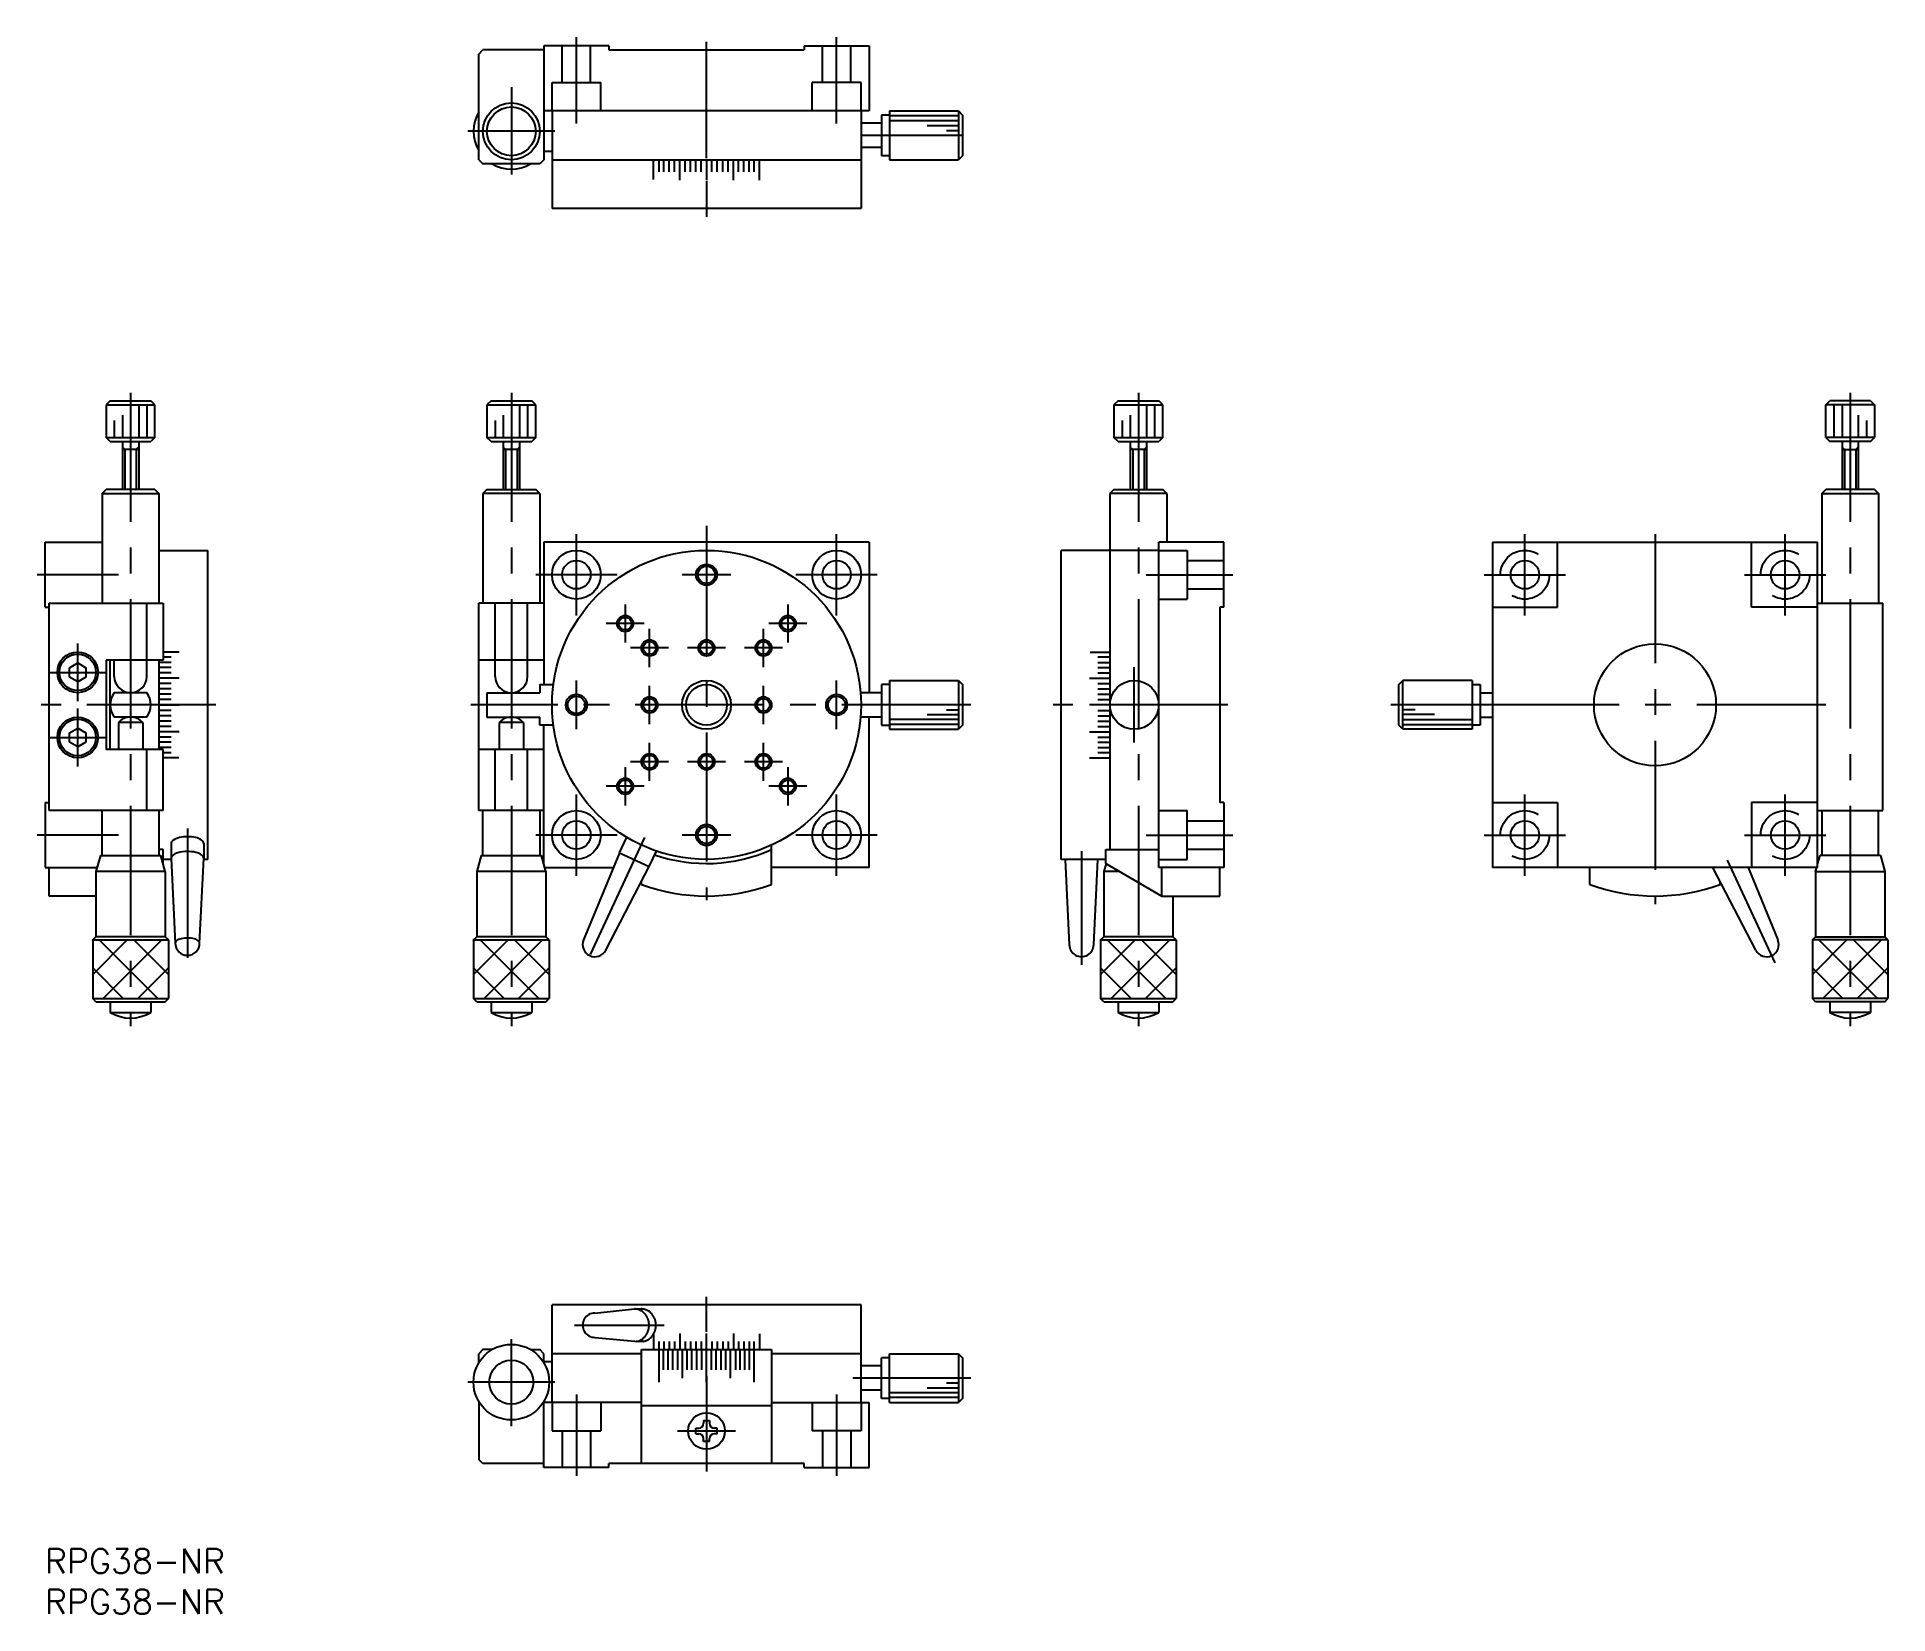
# Model space of a CAD drawing. Extents: x -1 to 227, y -8 to 186.
import ezdxf

# ---------------------------------------------------------------- set-up
doc = ezdxf.new("R2010")
doc.units = 0
doc.header["$LTSCALE"] = 0.5
doc.linetypes.add('CENTER', pattern=[50.8, 31.75, -6.35, 6.35, -6.35])
doc.linetypes.add('DASHED', pattern=[19.05, 12.7, -6.35])
for name, color, linetype in [('MSM_CENTER', 1, 'CENTER'), ('MSM_CONTINUOUS', 7, 'CONTINUOUS'), ('MSM_DASHED', 4, 'DASHED'), ('MSM_NARROW', 5, 'CONTINUOUS'), ('MSM_PART_NUMBER', 7, 'CONTINUOUS')]:
    doc.layers.add(name, color=color, linetype=linetype)
doc.styles.get("Standard").update_dxf_attribs({"font": 'txt.shx', "height": 3, "bigfont": 'bigfont.shx'})

# ---------------------------------------------------------------- blocks, each defined once
blk = doc.blocks.new('*U3')
at = {"layer": 'MSM_PART_NUMBER'}
blk.add_text('RPG38-NR', height=3, dxfattribs=at).set_placement((0, -3))
blk = doc.blocks.new('*U4')
at = {"layer": 'MSM_PART_NUMBER'}
blk.add_text('RPG38-NR', height=3, dxfattribs=at).set_placement((0, -8))

msp = doc.modelspace()

# ---------------------------------------------------------------- linework, layer by layer
at = {"layer": 'MSM_CENTER'}
for p, q in [((65.33, 175.23), (65.33, 185.88)), ((81.33, 170.97), (81.33, 185.29)), ((97.33, 175.23), (97.33, 185.88)), ((57.33, 179.71), (57.33, 169)), ((62.68, 174.29), (51.96, 174.29)), ((112.83, 173.79), (100.33, 173.79)), ((81.33, 168.17), (81.33, 163.79)), ((10.5, 142.15), (10.5, 64.27)), ((57.33, 142.15), (57.33, 64.27)), ((134.44, 142.15), (134.44, 64.27)), ((221.97, 142.15), (221.97, 64.27)), ((81.33, 125.77), (81.33, 79.77)), ((65.33, 114.77), (65.33, 124.77)), ((97.33, 114.77), (97.33, 124.77)), ((181.97, 114.77), (181.97, 124.77)), ((197.97, 124.77), (197.97, 79.27)), ((213.97, 114.77), (213.97, 124.77)), ((9, 119.77), (-1, 119.77)), ((70.33, 119.77), (60.33, 119.77)), ((84.33, 119.77), (78.33, 119.77)), ((102.33, 119.77), (92.33, 119.77)), ((135.39, 119.77), (146.04, 119.77)), ((176.97, 119.77), (186.97, 119.77)), ((208.97, 119.77), (218.97, 119.77)), ((71.33, 116.11), (71.33, 111.42)), ((91.33, 116.11), (91.33, 111.42)), ((73.67, 113.77), (68.99, 113.77)), ((74.33, 108.42), (74.33, 113.11)), ((88.33, 108.42), (88.33, 113.11)), ((93.67, 113.77), (88.99, 113.77)), ((4, 104.21), (4, 111.33)), ((76.67, 110.77), (71.99, 110.77)), ((83.67, 110.77), (78.99, 110.77)), ((90.67, 110.77), (85.99, 110.77)), ((0.44, 107.77), (7.56, 107.77)), ((133.94, 99.13), (133.94, 108.4)), ((65.33, 100.77), (65.33, 106.77)), ((74.33, 101.42), (74.33, 106.11)), ((88.33, 101.42), (88.33, 106.11)), ((97.33, 100.77), (97.33, 106.77)), ((21, 103.77), (-0.5, 103.77)), ((4, 96.21), (4, 103.33)), ((113.83, 103.77), (52.33, 103.77)), ((145.44, 103.77), (123.94, 103.77)), ((178.97, 103.77), (165.47, 103.77)), ((218.97, 103.77), (177.97, 103.77)), ((0.44, 99.77), (7.56, 99.77)), ((74.33, 94.42), (74.33, 99.11)), ((88.33, 94.42), (88.33, 99.11)), ((71.33, 96.11), (71.33, 91.42)), ((76.67, 96.77), (71.99, 96.77)), ((83.67, 96.77), (78.99, 96.77)), ((90.67, 96.77), (85.99, 96.77)), ((91.33, 96.11), (91.33, 91.42)), ((73.67, 93.77), (68.99, 93.77)), ((93.67, 93.77), (88.99, 93.77)), ((65.33, 82.77), (65.33, 92.77)), ((97.33, 82.77), (97.33, 92.77)), ((181.97, 82.77), (181.97, 92.77)), ((213.97, 82.77), (213.97, 92.77)), ((9, 87.77), (-1, 87.77)), ((17.5, 88.56), (17.5, 71.98)), ((70.33, 87.77), (60.33, 87.77)), ((73.72, 87.45), (66.54, 72.05)), ((84.33, 87.77), (78.33, 87.77)), ((102.33, 87.77), (92.33, 87.77)), ((135.39, 87.77), (146.04, 87.77)), ((176.97, 87.77), (186.97, 87.77)), ((208.97, 87.77), (218.97, 87.77)), ((127.44, 85.77), (127.44, 71.81)), ((212.76, 72.05), (206.87, 84.67)), ((81.33, 26.69), (81.33, 31)), ((65.1, 27.5), (76.11, 27.5)), ((57.33, 15.07), (57.33, 25.79)), ((62.68, 20.5), (51.96, 20.5)), ((81.33, 21.25), (81.33, 9.5)), ((113.83, 21), (99.33, 21)), ((65.33, 19), (65.33, 9)), ((97.33, 19), (97.33, 9)), ((77.77, 14.5), (84.89, 14.5))]:
    msp.add_line(p, q, dxfattribs=at)
at = {"layer": 'MSM_CONTINUOUS'}
for p, q in [((69.33, 184.79), (61.33, 184.79)), ((61.33, 184.79), (61.33, 170.79)), ((69.33, 184.79), (69.33, 184.29)), ((93.33, 184.79), (101.33, 184.79)), ((93.33, 184.79), (93.33, 184.29)), ((101.33, 184.79), (101.33, 176.79)), ((53.33, 183.79), (53.83, 184.29)), ((53.33, 170.79), (53.33, 183.79)), ((61.33, 184.29), (53.83, 184.29)), ((69.33, 184.29), (93.33, 184.29)), ((101.33, 176.79), (61.33, 176.79)), ((62.33, 176.79), (62.33, 164.79)), ((100.33, 176.79), (100.33, 164.79)), ((102.83, 175.29), (100.33, 175.29)), ((102.83, 176.29), (102.83, 171.29)), ((103.83, 176.29), (102.83, 176.29)), ((103.83, 176.79), (112.33, 176.79)), ((103.83, 176.79), (103.83, 170.79)), ((112.33, 176.79), (112.33, 170.79)), ((112.33, 176.79), (112.83, 176.29)), ((112.83, 176.29), (112.83, 171.29)), ((53.33, 170.79), (53.83, 170.29)), ((61.33, 170.79), (60.83, 170.29)), ((62.33, 171.79), (61.33, 171.79)), ((62.33, 170.79), (100.33, 170.79)), ((74.83, 168.36), (74.83, 170.79)), ((75.46, 170.79), (75.46, 169.29)), ((76.09, 169.29), (76.09, 170.79)), ((76.74, 169.29), (76.74, 170.79)), ((77.38, 169.29), (77.38, 170.79)), ((78.03, 168.29), (78.03, 170.79)), ((78.69, 169.29), (78.69, 170.79)), ((79.35, 169.29), (79.35, 170.79)), ((80.01, 169.29), (80.01, 170.79)), ((80.67, 169.29), (80.67, 170.79)), ((81.33, 170.79), (81.33, 168.29)), ((81.99, 169.29), (81.99, 170.79)), ((82.66, 169.29), (82.66, 170.79)), ((83.32, 169.29), (83.32, 170.79)), ((83.98, 169.29), (83.98, 170.79)), ((84.63, 168.29), (84.63, 170.79)), ((85.28, 169.29), (85.28, 170.79)), ((85.93, 169.29), (85.93, 170.79)), ((86.57, 169.29), (86.57, 170.79)), ((87.2, 169.29), (87.2, 170.79)), ((87.83, 168.29), (87.83, 170.79)), ((102.83, 172.29), (100.33, 172.29)), ((103.83, 171.29), (102.83, 171.29)), ((103.83, 170.79), (112.33, 170.79)), ((112.83, 171.29), (112.33, 170.79)), ((60.83, 170.29), (53.83, 170.29)), ((100.33, 164.79), (62.33, 164.79)), ((8, 141.15), (7.5, 140.65)), ((8, 141.15), (13, 141.15)), ((13.5, 140.65), (13, 141.15)), ((54.83, 141.15), (54.33, 140.65)), ((54.83, 141.15), (59.83, 141.15)), ((60.33, 140.65), (59.83, 141.15)), ((131.94, 141.15), (131.44, 140.65)), ((131.94, 141.15), (136.94, 141.15)), ((137.44, 140.65), (136.94, 141.15)), ((218.97, 140.65), (219.47, 141.15)), ((224.47, 141.15), (219.47, 141.15)), ((224.47, 141.15), (224.97, 140.65)), ((7.5, 140.65), (13.5, 140.65)), ((7.5, 140.65), (7.5, 136.65)), ((13.5, 136.65), (13.5, 140.65)), ((54.33, 140.65), (60.33, 140.65)), ((54.33, 140.65), (54.33, 136.65)), ((60.33, 136.65), (60.33, 140.65)), ((131.44, 140.65), (137.44, 140.65)), ((131.44, 140.65), (131.44, 136.65)), ((137.44, 136.65), (137.44, 140.65)), ((224.97, 140.65), (218.97, 140.65)), ((218.97, 136.65), (218.97, 140.65)), ((224.97, 140.65), (224.97, 136.65)), ((7.5, 136.65), (13.5, 136.65)), ((8, 136.15), (7.5, 136.65)), ((13.5, 136.65), (13, 136.15)), ((54.33, 136.65), (60.33, 136.65)), ((54.83, 136.15), (54.33, 136.65)), ((60.33, 136.65), (59.83, 136.15)), ((131.44, 136.65), (137.44, 136.65)), ((131.94, 136.15), (131.44, 136.65)), ((137.44, 136.65), (136.94, 136.15)), ((218.97, 136.65), (219.47, 136.15)), ((224.97, 136.65), (218.97, 136.65)), ((224.47, 136.15), (224.97, 136.65)), ((8, 136.15), (13, 136.15)), ((9.5, 136.15), (9.5, 130.27)), ((11.5, 135.15), (9.5, 135.15)), ((11.5, 136.15), (11.5, 130.27)), ((54.83, 136.15), (59.83, 136.15)), ((56.33, 136.15), (56.33, 130.27)), ((58.33, 135.15), (56.33, 135.15)), ((58.33, 136.15), (58.33, 130.27)), ((131.94, 136.15), (136.94, 136.15)), ((133.44, 136.15), (133.44, 130.27)), ((135.44, 135.15), (133.44, 135.15)), ((135.44, 136.15), (135.44, 130.27)), ((224.47, 136.15), (219.47, 136.15)), ((220.97, 136.15), (220.97, 130.27)), ((220.97, 135.15), (222.97, 135.15)), ((222.97, 136.15), (222.97, 130.27)), ((7, 129.77), (7.5, 130.27)), ((7, 129.77), (14, 129.77)), ((7, 129.77), (7, 116.27)), ((13.5, 130.27), (7.5, 130.27)), ((13.5, 130.27), (14, 129.77)), ((14, 129.77), (14, 116.27)), ((54.33, 130.27), (53.83, 129.77)), ((60.83, 129.77), (53.83, 129.77)), ((53.83, 129.77), (53.83, 116.27)), ((54.33, 130.27), (60.33, 130.27)), ((60.83, 129.77), (60.33, 130.27)), ((60.83, 129.77), (60.83, 116.27)), ((131.44, 130.27), (130.94, 129.77)), ((137.94, 129.77), (130.94, 129.77)), ((130.94, 129.77), (130.94, 85.98)), ((131.44, 130.27), (137.44, 130.27)), ((137.94, 129.77), (137.44, 130.27)), ((137.94, 129.77), (137.94, 123.77)), ((218.47, 129.77), (218.97, 130.27)), ((218.47, 129.77), (218.47, 116.27)), ((218.47, 129.77), (225.47, 129.77)), ((224.97, 130.27), (218.97, 130.27)), ((224.97, 130.27), (225.47, 129.77)), ((225.47, 129.77), (225.47, 116.27)), ((0, 115.77), (0, 123.77)), ((0, 123.77), (7, 123.77)), ((61.33, 123.77), (61.33, 106.27)), ((101.33, 123.77), (61.33, 123.77)), ((101.33, 123.77), (101.33, 105.27)), ((136.94, 83.77), (136.94, 123.77)), ((144.94, 123.77), (136.94, 123.77)), ((144.94, 115.77), (144.94, 123.77)), ((177.97, 123.77), (217.97, 123.77)), ((177.97, 123.77), (177.97, 83.77)), ((185.97, 115.77), (185.97, 123.77)), ((209.85, 115.77), (209.85, 123.77)), ((217.97, 83.77), (217.97, 123.77)), ((14, 122.77), (20, 122.77)), ((20, 84.77), (20, 122.77)), ((136.94, 122.77), (124.94, 122.77)), ((124.94, 84.77), (124.94, 122.77)), ((0.5, 90.77), (0.5, 116.27)), ((0.5, 116.27), (14.5, 116.27)), ((12.5, 107.27), (12.5, 116.27)), ((14.5, 116.27), (14.5, 109.27)), ((61.33, 116.27), (53.33, 116.27)), ((53.33, 90.77), (53.33, 116.27)), ((55.33, 109.27), (55.33, 116.27)), ((59.33, 107.27), (59.33, 116.27)), ((217.97, 116.27), (225.97, 116.27)), ((225.97, 90.77), (225.97, 116.27)), ((0, 115.77), (0.5, 115.77)), ((144.94, 115.77), (144.44, 115.77)), ((144.44, 115.77), (144.44, 91.77)), ((177.97, 115.77), (185.97, 115.77)), ((217.97, 115.77), (209.85, 115.77)), ((7.5, 109.27), (7.5, 98.27)), ((14.5, 109.27), (7.5, 109.27)), ((8, 98.27), (8, 109.27)), ((8.5, 107.27), (8.5, 109.27)), ((14, 109.27), (14, 98.27)), ((16.5, 110.26), (14.5, 110.26)), ((15.5, 109.64), (14.5, 109.64)), ((61.33, 109.27), (53.33, 109.27)), ((55.33, 107.27), (55.33, 109.27)), ((128.51, 110.26), (130.94, 110.26)), ((130.94, 109.64), (129.44, 109.64)), ((3, 108.34), (4, 108.92)), ((3, 107.19), (3, 108.34)), ((4, 106.61), (3, 107.19)), ((4, 108.92), (5, 108.34)), ((5, 107.19), (4, 106.61)), ((5, 108.34), (5, 107.19)), ((15.5, 109), (14, 109)), ((15.5, 108.36), (14, 108.36)), ((15.5, 107.72), (14, 107.72)), ((16.5, 107.07), (14, 107.07)), ((128.44, 107.07), (130.94, 107.07)), ((129.44, 109), (130.94, 109)), ((129.44, 108.36), (130.94, 108.36)), ((129.44, 107.72), (130.94, 107.72)), ((12.5, 105.27), (8.5, 105.27)), ((15.5, 106.41), (14, 106.41)), ((15.5, 105.75), (14, 105.75)), ((15.5, 105.09), (14, 105.09)), ((54.33, 105.27), (54.33, 102.27)), ((54.33, 105.27), (60.83, 105.27)), ((60.83, 106.27), (60.83, 105.27)), ((60.83, 106.27), (62.5, 106.27)), ((102.83, 105.27), (100.27, 105.27)), ((102.83, 106.27), (102.83, 101.27)), ((103.83, 106.27), (102.83, 106.27)), ((103.83, 106.77), (112.33, 106.77)), ((103.83, 106.77), (103.83, 100.77)), ((112.33, 106.77), (112.33, 100.77)), ((112.33, 106.77), (112.83, 106.27)), ((112.83, 106.27), (112.83, 101.27)), ((129.44, 106.41), (130.94, 106.41)), ((129.44, 105.75), (130.94, 105.75)), ((129.44, 105.09), (130.94, 105.09)), ((166.47, 106.27), (166.97, 106.77)), ((166.47, 101.27), (166.47, 106.27)), ((175.47, 106.77), (166.97, 106.77)), ((166.97, 100.77), (166.97, 106.77)), ((175.47, 106.77), (175.47, 100.77)), ((175.47, 106.27), (176.47, 106.27)), ((176.47, 106.27), (176.47, 101.27)), ((176.47, 105.27), (177.97, 105.27)), ((15.5, 104.43), (14, 104.43)), ((14, 103.77), (16.5, 103.77)), ((15.5, 103.1), (14, 103.1)), ((15.5, 102.44), (14, 102.44)), ((130.94, 103.77), (128.44, 103.77)), ((129.44, 104.43), (130.94, 104.43)), ((129.44, 103.1), (130.94, 103.1)), ((129.44, 102.44), (130.94, 102.44)), ((3, 100.34), (4, 100.92)), ((3, 99.19), (3, 100.34)), ((4, 100.92), (5, 100.34)), ((5, 100.34), (5, 99.19)), ((12.5, 102.27), (8.5, 102.27)), ((12, 101.59), (9, 101.59)), ((9, 101.59), (9, 98.27)), ((12, 101.59), (12, 98.27)), ((15.5, 101.78), (14, 101.78)), ((15.5, 101.12), (14, 101.12)), ((16.5, 100.47), (14, 100.47)), ((54.33, 102.27), (60.83, 102.27)), ((58.83, 101.59), (55.83, 101.59)), ((55.83, 101.59), (55.83, 98.27)), ((58.83, 101.59), (58.83, 98.27)), ((60.83, 101.27), (60.83, 102.27)), ((62.5, 101.27), (60.83, 101.27)), ((61.33, 84.13), (61.33, 101.27)), ((102.83, 102.27), (100.27, 102.27)), ((101.33, 83.77), (101.33, 102.27)), ((102.83, 101.27), (103.83, 101.27)), ((103.83, 100.77), (112.33, 100.77)), ((112.83, 101.27), (112.33, 100.77)), ((128.44, 100.47), (130.94, 100.47)), ((129.44, 101.78), (130.94, 101.78)), ((129.44, 101.12), (130.94, 101.12)), ((166.97, 100.77), (166.47, 101.27)), ((175.47, 100.77), (166.97, 100.77)), ((176.47, 101.27), (175.47, 101.27)), ((176.47, 102.27), (177.97, 102.27)), ((4, 98.61), (3, 99.19)), ((5, 99.19), (4, 98.61)), ((14.5, 98.27), (7.5, 98.27)), ((12.5, 90.77), (12.5, 98.27)), ((15.5, 99.82), (14, 99.82)), ((15.5, 99.17), (14, 99.17)), ((15.5, 98.53), (14, 98.53)), ((14.5, 90.77), (14.5, 98.27)), ((14.5, 97.9), (15.5, 97.9)), ((61.33, 98.27), (53.33, 98.27)), ((55.33, 90.77), (55.33, 98.27)), ((59.33, 90.77), (59.33, 98.27)), ((129.44, 99.82), (130.94, 99.82)), ((129.44, 99.17), (130.94, 99.17)), ((129.44, 98.53), (130.94, 98.53)), ((129.44, 97.9), (130.94, 97.9)), ((16.43, 97.27), (14.5, 97.27)), ((128.44, 97.27), (130.94, 97.27)), ((0, 91.77), (0, 83.77)), ((0, 91.77), (0.5, 91.77)), ((144.94, 91.77), (144.44, 91.77)), ((144.94, 91.77), (144.94, 83.77)), ((177.97, 91.77), (185.97, 91.77)), ((185.97, 91.77), (185.97, 83.77)), ((217.97, 91.77), (209.85, 91.77)), ((209.85, 91.77), (209.85, 83.77)), ((14.5, 90.77), (0.5, 90.77)), ((7, 85.27), (7, 90.77)), ((14, 90.77), (14, 85.27)), ((61.33, 90.77), (53.33, 90.77)), ((53.83, 85.27), (53.83, 90.77)), ((60.83, 90.77), (60.83, 85.27)), ((217.97, 90.77), (225.97, 90.77)), ((218.47, 90.77), (218.47, 85.27)), ((225.47, 85.27), (225.47, 90.77)), ((15.5, 86.72), (15.5, 84.9)), ((19.5, 86.72), (19.5, 84.89)), ((70.64, 85.58), (71.53, 87.49)), ((89.33, 81.67), (89.33, 86.53)), ((6.79, 85.27), (6.25, 83.27)), ((6.79, 85.27), (14.21, 85.27)), ((14.5, 85.98), (14, 85.98)), ((14.75, 83.27), (14.21, 85.27)), ((14.5, 84.2), (14.5, 85.98)), ((15.51, 84.77), (14.5, 84.77)), ((15.5, 84.89), (16, 74.47)), ((17.5, 85.75), (17.34, 85.75)), ((17.66, 85.75), (17.5, 85.75)), ((19, 74.47), (19.5, 84.89)), ((20, 84.77), (19.49, 84.77)), ((53.62, 85.27), (53.08, 83.27)), ((53.62, 85.27), (61.05, 85.27)), ((61.58, 83.27), (61.05, 85.27)), ((70.64, 85.58), (66.21, 74.89)), ((70.64, 85.58), (74.27, 83.89)), ((74.27, 83.89), (75.16, 85.8)), ((130.44, 84.77), (124.94, 84.77)), ((125.44, 84.73), (125.94, 74.31)), ((128.94, 74.31), (129.44, 84.73)), ((130.46, 84.26), (130.19, 83.27)), ((130.44, 85.98), (136.94, 85.98)), ((130.44, 84.27), (130.44, 85.98)), ((130.44, 84.27), (137.34, 80.27)), ((217.97, 84.2), (218.26, 85.27)), ((225.68, 85.27), (218.26, 85.27)), ((225.68, 85.27), (226.22, 83.27)), ((0, 83.77), (6.38, 83.77)), ((0.5, 80.27), (0.5, 83.77)), ((6.25, 83.27), (6.25, 75.27)), ((14.75, 83.27), (6.25, 83.27)), ((14.75, 83.27), (14.75, 75.27)), ((53.08, 83.27), (53.08, 75.27)), ((61.58, 83.27), (53.08, 83.27)), ((61.45, 83.77), (69.89, 83.77)), ((61.58, 83.27), (61.58, 75.27)), ((68.93, 73.62), (74.27, 83.89)), ((73.33, 81.67), (73.33, 82.09)), ((101.33, 83.77), (89.33, 83.77)), ((130.19, 83.27), (130.19, 75.27)), ((132.17, 83.27), (130.19, 83.27)), ((144.94, 83.77), (136.94, 83.77)), ((137.34, 80.27), (137.34, 83.77)), ((144.44, 80.27), (144.44, 83.77)), ((217.97, 83.77), (177.97, 83.77)), ((189.97, 81.67), (189.97, 83.77)), ((210.37, 73.62), (205.1, 83.77)), ((205.97, 81.67), (205.97, 82.09)), ((209.41, 83.77), (213.09, 74.89)), ((217.72, 83.27), (217.85, 83.77)), ((217.72, 83.27), (226.22, 83.27)), ((217.72, 83.27), (217.72, 75.27)), ((226.22, 83.27), (226.22, 75.27)), ((6.25, 80.27), (0.5, 80.27)), ((137.34, 80.27), (144.44, 80.27)), ((138.69, 80.27), (138.69, 75.27)), ((5.85, 74.87), (6.25, 75.27)), ((14.75, 75.27), (6.25, 75.27)), ((15.15, 74.87), (14.75, 75.27)), ((52.68, 74.87), (53.08, 75.27)), ((61.58, 75.27), (53.08, 75.27)), ((61.98, 74.87), (61.58, 75.27)), ((129.79, 74.87), (130.19, 75.27)), ((138.69, 75.27), (130.19, 75.27)), ((139.09, 74.87), (138.69, 75.27)), ((217.32, 74.87), (217.72, 75.27)), ((217.72, 75.27), (226.22, 75.27)), ((226.62, 74.87), (226.22, 75.27)), ((5.85, 74.87), (15.15, 74.87)), ((5.85, 74.86), (5.86, 74.87)), ((5.85, 74.87), (5.85, 67.67)), ((15.14, 74.87), (15.15, 74.86)), ((15.15, 74.87), (15.15, 67.67)), ((52.68, 74.87), (61.98, 74.87)), ((52.68, 74.86), (52.69, 74.87)), ((52.68, 74.87), (52.68, 67.67)), ((61.97, 74.87), (61.98, 74.86)), ((61.98, 74.87), (61.98, 67.67)), ((129.79, 74.87), (139.09, 74.87)), ((129.79, 74.86), (129.8, 74.87)), ((129.79, 74.87), (129.79, 67.67)), ((139.09, 74.87), (139.09, 74.86)), ((139.09, 74.87), (139.09, 67.67)), ((226.62, 74.87), (217.32, 74.87)), ((217.32, 74.87), (217.32, 67.67)), ((217.33, 74.87), (217.32, 74.86)), ((226.62, 74.86), (226.61, 74.87)), ((226.62, 74.87), (226.62, 67.67)), ((5.85, 67.67), (15.15, 67.67)), ((6.25, 67.27), (5.85, 67.67)), ((6.25, 67.27), (14.75, 67.27)), ((8, 67.27), (8, 65.94)), ((13, 67.27), (13, 65.94)), ((14.75, 67.27), (15.15, 67.67)), ((52.68, 67.67), (61.98, 67.67)), ((53.08, 67.27), (52.68, 67.67)), ((53.08, 67.27), (61.58, 67.27)), ((54.83, 67.27), (54.83, 65.94)), ((59.83, 67.27), (59.83, 65.94)), ((61.58, 67.27), (61.98, 67.67)), ((129.79, 67.67), (139.09, 67.67)), ((130.19, 67.27), (129.79, 67.67)), ((130.19, 67.27), (138.69, 67.27)), ((131.94, 67.27), (131.94, 65.94)), ((136.94, 67.27), (136.94, 65.94)), ((138.69, 67.27), (139.09, 67.67)), ((226.62, 67.67), (217.32, 67.67)), ((217.72, 67.27), (217.32, 67.67)), ((226.22, 67.27), (217.72, 67.27)), ((219.47, 67.27), (219.47, 65.94)), ((224.47, 67.27), (224.47, 65.94)), ((226.22, 67.27), (226.62, 67.67)), ((8, 65.94), (13, 65.94)), ((54.83, 65.94), (59.83, 65.94)), ((131.94, 65.94), (136.94, 65.94)), ((224.47, 65.94), (219.47, 65.94)), ((62.33, 18), (62.33, 30)), ((100.33, 30), (62.33, 30)), ((100.33, 18), (100.33, 30)), ((67.6, 29), (72.46, 29.5)), ((72.46, 29.5), (73.3, 29.5)), ((72.53, 29.5), (72.46, 29.5)), ((72.61, 29.49), (72.53, 29.5)), ((72.68, 29.48), (72.61, 29.49)), ((72.76, 29.47), (72.68, 29.48)), ((72.83, 29.46), (72.76, 29.47)), ((72.91, 29.44), (72.83, 29.46)), ((72.98, 29.41), (72.91, 29.44)), ((73.05, 29.39), (72.98, 29.41)), ((73.12, 29.36), (73.05, 29.39)), ((73.19, 29.33), (73.12, 29.36)), ((73.26, 29.29), (73.19, 29.33)), ((73.33, 29.25), (73.26, 29.29)), ((73.38, 29.5), (73.3, 29.5)), ((73.4, 29.21), (73.33, 29.25)), ((73.45, 29.49), (73.38, 29.5)), ((73.46, 29.17), (73.4, 29.21)), ((73.53, 29.48), (73.45, 29.49)), ((73.52, 29.12), (73.46, 29.17)), ((73.58, 29.07), (73.52, 29.12)), ((73.6, 29.47), (73.53, 29.48)), ((73.64, 29.01), (73.58, 29.07)), ((73.68, 29.46), (73.6, 29.47)), ((73.7, 28.96), (73.64, 29.01)), ((73.75, 29.44), (73.68, 29.46)), ((73.75, 28.9), (73.7, 28.96)), ((73.83, 29.41), (73.75, 29.44)), ((73.8, 28.84), (73.75, 28.9)), ((73.85, 28.78), (73.8, 28.84)), ((73.9, 29.39), (73.83, 29.41)), ((73.9, 28.71), (73.85, 28.78)), ((73.97, 29.36), (73.9, 29.39)), ((73.94, 28.64), (73.9, 28.71)), ((73.99, 28.57), (73.94, 28.64)), ((74.04, 29.33), (73.97, 29.36)), ((74.03, 28.5), (73.99, 28.57)), ((74.06, 28.43), (74.03, 28.5)), ((74.11, 29.29), (74.04, 29.33)), ((74.1, 28.35), (74.06, 28.43)), ((74.13, 28.28), (74.1, 28.35)), ((74.17, 29.25), (74.11, 29.29)), ((74.16, 28.2), (74.13, 28.28)), ((74.18, 28.12), (74.16, 28.2)), ((74.24, 29.21), (74.17, 29.25)), ((74.2, 28.04), (74.18, 28.12)), ((74.22, 27.96), (74.2, 28.04)), ((74.24, 27.88), (74.22, 27.96)), ((74.3, 29.17), (74.24, 29.21)), ((74.25, 27.79), (74.24, 27.88)), ((74.26, 27.71), (74.25, 27.79)), ((74.27, 27.63), (74.26, 27.71)), ((74.26, 27.29), (74.27, 27.38)), ((74.27, 27.54), (74.27, 27.63)), ((74.27, 27.46), (74.27, 27.54)), ((74.27, 27.38), (74.27, 27.46)), ((74.37, 29.12), (74.3, 29.17)), ((74.43, 29.07), (74.37, 29.12)), ((74.49, 29.01), (74.43, 29.07)), ((74.54, 28.96), (74.49, 29.01)), ((74.6, 28.9), (74.54, 28.96)), ((74.65, 28.84), (74.6, 28.9)), ((74.7, 28.78), (74.65, 28.84)), ((74.74, 28.71), (74.7, 28.78)), ((74.79, 28.64), (74.74, 28.71)), ((74.83, 28.57), (74.79, 28.64)), ((74.87, 28.5), (74.83, 28.57)), ((74.91, 28.43), (74.87, 28.5)), ((74.94, 28.35), (74.91, 28.43)), ((74.97, 28.28), (74.94, 28.35)), ((75, 28.2), (74.97, 28.28)), ((75.03, 28.12), (75, 28.2)), ((75.05, 28.04), (75.03, 28.12)), ((75.07, 27.96), (75.05, 28.04)), ((75.08, 27.88), (75.07, 27.96)), ((75.09, 27.79), (75.08, 27.88)), ((75.1, 27.71), (75.09, 27.79)), ((75.11, 27.63), (75.1, 27.71)), ((75.11, 27.54), (75.11, 27.63)), ((75.11, 27.46), (75.11, 27.54)), ((75.11, 27.38), (75.11, 27.46)), ((75.11, 27.29), (75.11, 27.38)), ((67.6, 26), (72.95, 25.52)), ((72.69, 25.52), (72.76, 25.53)), ((73.53, 25.52), (72.69, 25.52)), ((72.76, 25.53), (72.84, 25.54)), ((72.84, 25.54), (72.91, 25.56)), ((72.91, 25.56), (72.99, 25.59)), ((72.99, 25.59), (73.06, 25.61)), ((73.06, 25.61), (73.13, 25.64)), ((73.13, 25.64), (73.2, 25.68)), ((73.2, 25.68), (73.27, 25.71)), ((73.27, 25.71), (73.33, 25.75)), ((73.33, 25.75), (73.4, 25.79)), ((73.4, 25.79), (73.46, 25.84)), ((73.46, 25.84), (73.53, 25.88)), ((73.53, 25.88), (73.59, 25.94)), ((73.53, 25.52), (73.61, 25.53)), ((73.59, 25.94), (73.64, 25.99)), ((73.61, 25.53), (73.68, 25.54)), ((73.64, 25.99), (73.7, 26.05)), ((73.68, 25.54), (73.76, 25.56)), ((73.7, 26.05), (73.75, 26.1)), ((73.75, 26.1), (73.81, 26.17)), ((73.76, 25.56), (73.83, 25.59)), ((73.81, 26.17), (73.86, 26.23)), ((73.83, 25.59), (73.9, 25.61)), ((73.86, 26.23), (73.9, 26.29)), ((73.9, 26.29), (73.95, 26.36)), ((73.9, 25.61), (73.97, 25.64)), ((73.95, 26.36), (73.99, 26.43)), ((73.97, 25.64), (74.04, 25.68)), ((73.99, 26.43), (74.03, 26.5)), ((74.03, 26.5), (74.06, 26.58)), ((74.04, 25.68), (74.11, 25.71)), ((74.06, 26.58), (74.1, 26.65)), ((74.1, 26.65), (74.13, 26.73)), ((74.11, 25.71), (74.18, 25.75)), ((74.13, 26.73), (74.16, 26.81)), ((74.16, 26.81), (74.18, 26.89)), ((74.18, 26.89), (74.2, 26.97)), ((74.18, 25.75), (74.25, 25.79)), ((74.2, 26.97), (74.22, 27.05)), ((74.22, 27.05), (74.24, 27.13)), ((74.24, 27.13), (74.25, 27.21)), ((74.25, 27.21), (74.26, 27.29)), ((74.25, 25.79), (74.31, 25.84)), ((74.31, 25.84), (74.37, 25.88)), ((74.37, 25.88), (74.43, 25.94)), ((74.43, 25.94), (74.49, 25.99)), ((74.49, 25.99), (74.55, 26.05)), ((74.55, 26.05), (74.6, 26.1)), ((74.6, 26.1), (74.65, 26.17)), ((74.65, 26.17), (74.7, 26.23)), ((74.7, 26.23), (74.75, 26.29)), ((74.75, 26.29), (74.79, 26.36)), ((74.79, 26.36), (74.83, 26.43)), ((74.83, 26.5), (74.83, 24.5)), ((74.83, 26.43), (74.87, 26.5)), ((74.87, 26.5), (74.91, 26.58)), ((74.91, 26.58), (74.94, 26.65)), ((74.94, 26.65), (74.97, 26.73)), ((74.97, 26.73), (75, 26.81)), ((75, 26.81), (75.03, 26.89)), ((75.03, 26.89), (75.05, 26.97)), ((75.05, 26.97), (75.07, 27.05)), ((75.07, 27.05), (75.08, 27.13)), ((75.08, 27.13), (75.1, 27.21)), ((75.1, 27.21), (75.11, 27.29)), ((75.46, 25.5), (75.46, 20.5)), ((76.09, 25.5), (76.09, 24.5)), ((76.74, 25.5), (76.74, 24.5)), ((77.38, 25.5), (77.38, 24.5)), ((78.03, 26.5), (78.03, 24.5)), ((78.69, 25.5), (78.69, 24.5)), ((79.35, 25.5), (79.35, 24.5)), ((80.01, 25.5), (80.01, 24.5)), ((80.67, 25.5), (80.67, 24.5)), ((81.33, 20.5), (81.33, 26.5)), ((81.99, 25.5), (81.99, 24.5)), ((82.66, 25.5), (82.66, 24.5)), ((83.32, 25.5), (83.32, 24.5)), ((83.98, 25.5), (83.98, 24.5)), ((84.63, 26.5), (84.63, 24.5)), ((85.28, 25.5), (85.28, 24.5)), ((85.93, 25.5), (85.93, 24.5)), ((86.57, 25.5), (86.57, 24.5)), ((87.2, 20.5), (87.2, 25.5)), ((87.83, 26.43), (87.83, 24.5)), ((53.83, 24.5), (53.33, 24)), ((53.33, 22.87), (53.33, 24)), ((54.96, 24.5), (53.83, 24.5)), ((59.7, 24.5), (60.83, 24.5)), ((61.33, 24), (60.83, 24.5)), ((61.33, 22.87), (61.33, 24)), ((62.33, 23), (61.33, 23)), ((73.33, 24), (62.33, 24)), ((73.33, 10.5), (73.33, 24.5)), ((73.33, 24.5), (89.33, 24.5)), ((76.03, 22), (76.03, 24.5)), ((76.61, 22), (76.61, 24.5)), ((77.19, 22), (77.19, 24.5)), ((77.77, 24.5), (77.77, 22)), ((78.36, 21), (78.36, 24.5)), ((78.95, 22), (78.95, 24.5)), ((79.54, 22), (79.54, 24.5)), ((80.14, 22), (80.14, 24.5)), ((80.74, 22), (80.74, 24.5)), ((81.93, 22), (81.93, 24.5)), ((82.52, 22), (82.52, 24.5)), ((83.12, 22), (83.12, 24.5)), ((83.71, 22), (83.71, 24.5)), ((84.3, 21), (84.3, 24.5)), ((84.89, 24.5), (84.89, 22)), ((85.48, 22), (85.48, 24.5)), ((86.06, 22), (86.06, 24.5)), ((86.63, 22), (86.63, 24.5)), ((89.33, 24.5), (89.33, 10.5)), ((100.33, 24), (89.33, 24)), ((103.83, 23.5), (102.83, 23.5)), ((102.83, 18.5), (102.83, 23.5)), ((103.83, 24), (112.33, 24)), ((103.83, 18), (103.83, 24)), ((112.33, 24), (112.33, 18)), ((112.33, 24), (112.83, 23.5)), ((112.83, 23.5), (112.83, 18.5)), ((102.83, 22.5), (100.33, 22.5)), ((102.83, 19.5), (100.33, 19.5)), ((103.83, 18.5), (102.83, 18.5)), ((112.83, 18.5), (112.33, 18)), ((53.33, 18.13), (53.33, 11)), ((73.33, 18), (61.33, 18)), ((61.33, 10), (61.33, 18)), ((89.33, 17.6), (73.33, 17.6)), ((89.33, 18), (101.33, 18)), ((101.33, 10), (101.33, 18)), ((103.83, 18), (112.33, 18)), ((80.03, 14.15), (80.03, 14.85)), ((80.03, 14.85), (80.39, 14.85)), ((80.03, 14.15), (80.39, 14.15)), ((80.98, 15.8), (80.98, 15.44)), ((80.98, 15.8), (81.69, 15.8)), ((81.69, 15.8), (81.69, 15.44)), ((82.63, 14.85), (82.28, 14.85)), ((82.63, 14.15), (82.28, 14.15)), ((82.63, 14.15), (82.63, 14.85)), ((80.98, 13.2), (80.98, 13.56)), ((81.69, 13.2), (80.98, 13.2)), ((81.69, 13.2), (81.69, 13.56)), ((53.83, 10.5), (53.33, 11)), ((61.33, 10.5), (53.83, 10.5)), ((69.33, 10), (61.33, 10)), ((69.33, 10), (69.33, 10.5)), ((93.33, 10.5), (69.33, 10.5)), ((93.33, 10), (93.33, 10.5)), ((93.33, 10), (101.33, 10))]:
    msp.add_line(p, q, dxfattribs=at)
for centre, radius in [((57.33, 174.29), 3.5), ((57.33, 174.29), 3), ((81.33, 103.77), 19), ((65.33, 119.77), 3), ((65.33, 119.77), 1.75), ((81.33, 119.77), 1.06), ((97.33, 119.77), 3), ((97.33, 119.77), 1.75), ((181.97, 119.77), 1.75), ((213.97, 119.77), 1.75), ((71.33, 113.77), 0.783), ((91.33, 113.77), 0.783), ((74.33, 110.77), 0.783), ((81.33, 110.77), 0.783), ((88.33, 110.77), 0.783), ((4, 107.77), 2.5), ((4, 107.77), 2.25), ((197.97, 103.77), 7.5), ((65.33, 103.77), 1.06), ((81.33, 103.77), 2.5), ((97.33, 103.77), 1.06), ((133.94, 103.77), 3), ((74.33, 103.77), 0.783), ((88.33, 103.77), 0.783), ((4, 99.77), 2.5), ((4, 99.77), 2.25), ((74.33, 96.77), 0.783), ((81.33, 96.77), 0.783), ((88.33, 96.77), 0.783), ((71.33, 93.77), 0.783), ((91.33, 93.77), 0.783), ((65.33, 87.77), 3), ((65.33, 87.77), 1.75), ((81.33, 87.77), 1.06), ((97.33, 87.77), 3), ((97.33, 87.77), 1.75), ((181.97, 87.77), 1.75), ((213.97, 87.77), 1.75), ((57.33, 20.5), 4.65), ((57.33, 20.5), 2.71), ((81.33, 14.5), 2.25)]:
    msp.add_circle(centre, radius, dxfattribs=at)
for centre, radius, start, end in [((57.33, 174.29), 4.65, 149.3413, 210.6587), ((57.33, 174.29), 4.65, 239.3413, 300.6587), ((10.5, 107.27), 2, 180, 0), ((57.33, 107.27), 2, 180, 0), ((10.5, 103.77), 2.5, 143.1302, 216.8701), ((10.5, 103.77), 2.5, 323.1299, 36.8698), ((10.5, 100.27), 2, 41.4096, 138.5903), ((57.33, 100.27), 2, 41.4096, 138.5903), ((16, 86.68), 0.504, 126.4993, 176.1308), ((16.89, 85.53), 1.96, 100.9656, 127.3177), ((17.5, 83.09), 4.47, 77.2838, 102.7109), ((18.11, 85.51), 1.98, 55.482, 79.1231), ((18.95, 86.67), 0.548, 5.2418, 59.4558), ((15.97, 84.88), 0.473, 132.7665, 179.1812), ((16.7, 84.07), 1.56, 104.0655, 132.325), ((17.51, 81.35), 4.4, 76.3354, 105.5671), ((18.15, 83.79), 1.88, 52.9649, 77.8966), ((18.96, 84.85), 0.545, 5.7195, 53.48), ((81.33, 103.77), 19.5, 250.8868, 294.221), ((81.33, 103.77), 23.5, 250.0972, 289.9028), ((197.97, 103.77), 23.5, 250.0972, 289.9028), ((17.5, 71.81), 3.3, 74.4328, 103.6646), ((16.36, 74.46), 0.359, 132.887, 176.7034), ((17.5, 74.48), 1.5, 180, 360), ((16.98, 73.73), 1.32, 101.5823, 131.0721), ((18.1, 73.86), 1.17, 47.6748, 75.9348), ((18.64, 74.46), 0.357, 2.0439, 47.1658), ((67.6, 74.31), 1.5, 157.4825, 332.5175), ((127.44, 74.31), 1.5, 179.9999, 0.0001), ((211.7, 74.31), 1.5, 207.4826, 22.5175), ((10.5, 70.27), 5, 240, 300), ((57.33, 70.27), 5, 240, 300), ((134.44, 70.27), 5, 240, 300), ((221.97, 70.27), 5, 240, 300), ((67.6, 27.5), 1.5, 89.9999, 270.0001), ((80.39, 15.44), 0.59, 270, 0), ((80.39, 13.56), 0.59, 0, 90), ((82.28, 15.44), 0.59, 180, 270), ((82.28, 13.56), 0.59, 90, 180)]:
    msp.add_arc(centre, radius, start, end, dxfattribs=at)
at = {"layer": 'MSM_DASHED'}
for p, q in [((63.58, 180.29), (63.58, 184.79)), ((67.08, 180.29), (67.08, 184.79)), ((95.58, 180.29), (95.58, 184.79)), ((99.08, 180.29), (99.08, 184.79)), ((62.33, 176.79), (62.33, 180.29)), ((62.33, 180.29), (68.33, 180.29)), ((68.33, 176.79), (68.33, 180.29)), ((100.33, 180.29), (94.33, 180.29)), ((94.33, 176.79), (94.33, 180.29)), ((100.33, 176.79), (100.33, 180.29)), ((136.94, 122.77), (140.44, 122.77)), ((140.44, 122.77), (140.44, 116.77)), ((140.44, 121.52), (144.94, 121.52)), ((136.94, 116.77), (140.44, 116.77)), ((140.44, 118.02), (144.94, 118.02)), ((136.94, 90.77), (140.44, 90.77)), ((140.44, 84.77), (140.44, 90.77)), ((140.44, 89.52), (144.94, 89.52)), ((136.94, 84.77), (140.44, 84.77)), ((140.44, 86.02), (144.94, 86.02)), ((62.33, 18), (62.33, 14.5)), ((68.33, 18), (68.33, 14.5)), ((94.33, 18), (94.33, 14.5)), ((100.33, 18), (100.33, 14.5)), ((62.33, 14.5), (68.33, 14.5)), ((63.58, 14.5), (63.58, 10)), ((67.08, 14.5), (67.08, 10)), ((100.33, 14.5), (94.33, 14.5)), ((95.58, 14.5), (95.58, 10)), ((99.08, 14.5), (99.08, 10))]:
    msp.add_line(p, q, dxfattribs=at)
for centre in [(181.97, 119.77), (213.97, 119.77), (181.97, 87.77), (213.97, 87.77)]:
    msp.add_circle(centre, 3, dxfattribs=at)
at = {"layer": 'MSM_NARROW'}
for p, q in [((112.33, 176.19), (103.83, 176.19)), ((112.33, 175.59), (103.83, 175.59)), ((108.45, 174.99), (112.33, 174.99)), ((110.84, 174.39), (112.33, 174.39)), ((9.5, 139.39), (9.5, 136.65)), ((10.5, 139.99), (10.5, 136.65)), ((11.5, 140.65), (11.5, 136.65)), ((12.5, 140.65), (12.5, 136.65)), ((56.33, 139.39), (56.33, 136.65)), ((57.33, 139.99), (57.33, 136.65)), ((58.33, 140.65), (58.33, 136.65)), ((59.33, 140.65), (59.33, 136.65)), ((133.44, 139.39), (133.44, 136.65)), ((134.44, 139.99), (134.44, 136.65)), ((135.44, 140.65), (135.44, 136.65)), ((136.44, 140.65), (136.44, 136.65)), ((219.97, 140.65), (219.97, 136.65)), ((220.97, 140.65), (220.97, 136.65)), ((221.97, 139.99), (221.97, 136.65)), ((222.97, 139.39), (222.97, 136.65)), ((8.5, 138.72), (8.5, 136.65)), ((55.33, 138.72), (55.33, 136.65)), ((132.44, 138.72), (132.44, 136.65)), ((223.97, 138.72), (223.97, 136.65)), ((9.8, 135.15), (9.5, 135.45)), ((9.8, 135.15), (9.8, 130.27)), ((11.2, 135.15), (11.5, 135.45)), ((11.2, 135.15), (11.2, 130.27)), ((56.63, 135.15), (56.33, 135.45)), ((56.63, 135.15), (56.63, 130.27)), ((58.03, 135.15), (58.33, 135.45)), ((58.03, 135.15), (58.03, 130.27)), ((133.74, 135.15), (133.44, 135.45)), ((133.74, 135.15), (133.74, 130.27)), ((135.14, 135.15), (135.44, 135.45)), ((135.14, 135.15), (135.14, 130.27)), ((221.27, 135.15), (220.97, 135.45)), ((221.27, 135.15), (221.27, 130.27)), ((222.67, 135.15), (222.97, 135.45)), ((222.67, 135.15), (222.67, 130.27)), ((108.45, 102.57), (112.33, 102.57)), ((110.84, 103.17), (112.33, 103.17)), ((168.47, 103.17), (166.97, 103.17)), ((170.86, 102.57), (166.97, 102.57)), ((112.33, 101.97), (103.83, 101.97)), ((112.33, 101.37), (103.83, 101.37)), ((166.97, 101.97), (175.47, 101.97)), ((166.97, 101.37), (175.47, 101.37)), ((5.85, 70.62), (10.1, 74.87)), ((6.66, 74.87), (13.86, 67.67)), ((7.14, 67.67), (14.34, 74.87)), ((10.9, 74.87), (15.15, 70.62)), ((52.68, 70.62), (56.93, 74.87)), ((53.49, 74.87), (60.69, 67.67)), ((53.97, 67.67), (61.17, 74.87)), ((57.73, 74.87), (61.98, 70.62)), ((129.79, 70.62), (134.04, 74.87)), ((130.6, 74.87), (137.8, 67.67)), ((131.09, 67.67), (138.29, 74.87)), ((134.84, 74.87), (139.09, 70.62)), ((221.57, 74.87), (217.32, 70.62)), ((225.33, 67.67), (218.13, 74.87)), ((225.81, 74.87), (218.61, 67.67)), ((226.62, 70.62), (222.37, 74.87)), ((5.85, 71.43), (9.61, 67.67)), ((11.39, 67.67), (15.15, 71.43)), ((52.68, 71.43), (56.45, 67.67)), ((58.22, 67.67), (61.98, 71.43)), ((129.79, 71.43), (133.56, 67.67)), ((135.33, 67.67), (139.09, 71.43)), ((221.08, 67.67), (217.32, 71.43)), ((226.62, 71.43), (222.85, 67.67)), ((112.33, 19.2), (103.83, 19.2)), ((112.33, 18.6), (103.83, 18.6)), ((108.45, 19.8), (112.33, 19.8)), ((110.84, 20.4), (112.33, 20.4))]:
    msp.add_line(p, q, dxfattribs=at)
for centre, radius in [((81.33, 119.77), 1.3), ((71.33, 113.77), 1), ((91.33, 113.77), 1), ((74.33, 110.77), 1), ((81.33, 110.77), 1), ((88.33, 110.77), 1), ((65.33, 103.77), 1.3), ((74.33, 103.77), 1), ((81.33, 103.77), 3), ((88.33, 103.77), 1), ((97.33, 103.77), 1.3), ((74.33, 96.77), 1), ((81.33, 96.77), 1), ((88.33, 96.77), 1), ((71.33, 93.77), 1), ((91.33, 93.77), 1), ((81.33, 87.77), 1.3)]:
    msp.add_circle(centre, radius, dxfattribs=at)

# ---------------------------------------------------------------- block references
at = {"layer": 'MSM_CONTINUOUS'}
for name in ['*U3', '*U4']:
    msp.add_blockref(name, (0, 0), dxfattribs=at)

doc.saveas('drawing.dxf')
